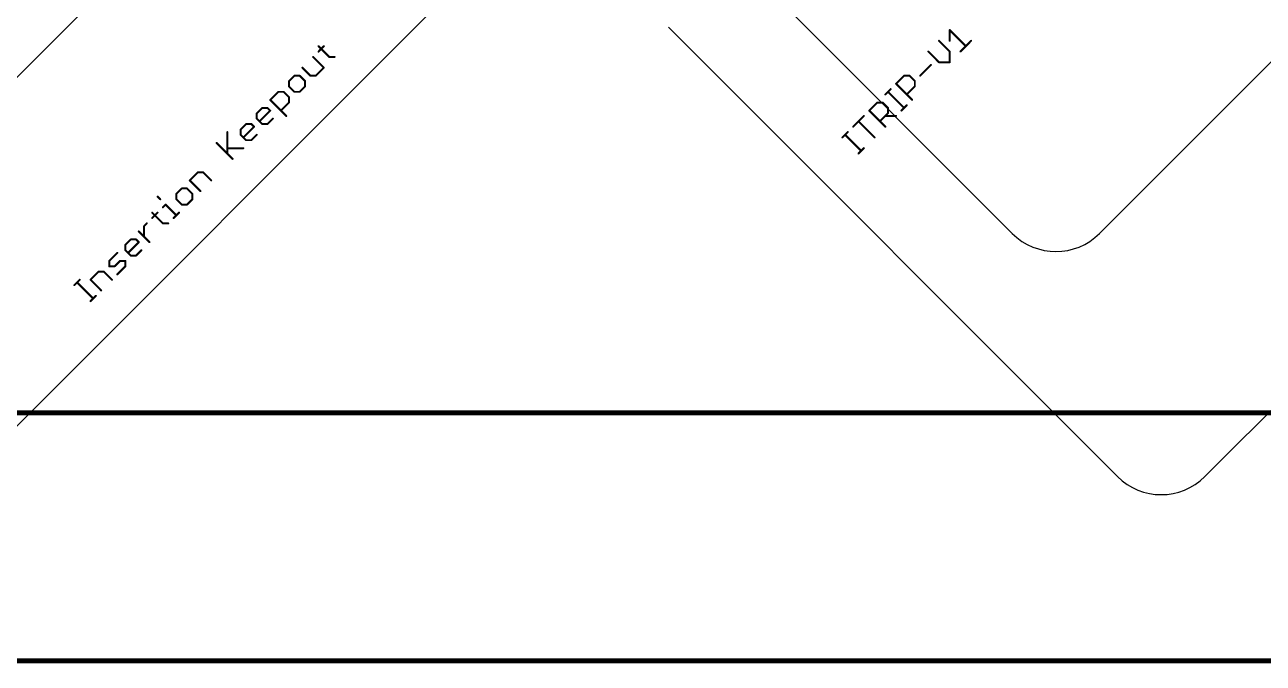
# Model space of a CAD drawing. Extents: x -76 to 580, y -41 to 95.
# Drawn here: x 73 to 136.6, y -41.1 to -8.4 of the extents above; entities that cross this region are included whole.
import ezdxf

# ---------------------------------------------------------------- set-up
doc = ezdxf.new("R2010")
doc.units = 0
for name, color, linetype in [('1', 22, 'CONTINUOUS'), ('16', 175, 'CONTINUOUS'), ('27', 253, 'CONTINUOUS'), ('57', 253, 'CONTINUOUS')]:
    doc.layers.add(name, color=color, linetype=linetype)

msp = doc.modelspace()

# ---------------------------------------------------------------- linework, layer by layer
at = {"layer": '1', "const_width": 0.254}
msp.add_lwpolyline([(-7.0711, -28.2843), (507.7027, -28.2843)], dxfattribs=at)
at = {"layer": '16', "const_width": 0.254}
msp.add_lwpolyline([(-1.4142, -41.0122), (503.46, -41.0122)], dxfattribs=at)
at = {"layer": '27', "const_width": 0.1016}
for points in [[(120.5129, -9.184), (120.5129, -8.6328)], [(120.5129, -8.6328), (121.3398, -9.4597)], [(120.5129, -9.7353), (119.9616, -9.184)], [(121.0642, -9.7353), (121.6154, -9.184)], [(119.4104, -9.7353), (119.9616, -10.2866)], [(120.5129, -10.2866), (120.5129, -9.7353)], [(118.9969, -10.9756), (119.5482, -10.4244)], [(119.9616, -10.2866), (120.5129, -10.2866)], [(117.7566, -11.3891), (118.17, -10.9756)], [(118.5835, -12.216), (117.7566, -11.3891)], [(118.17, -10.9756), (118.4457, -10.9756)], [(118.4457, -10.9756), (118.7213, -11.2513)], [(118.7213, -11.2513), (118.7213, -11.5269)], [(117.2053, -11.9403), (117.481, -11.6647)], [(118.17, -12.6294), (117.3432, -11.8025)], [(118.7213, -11.5269), (118.3079, -11.9403)], [(116.3785, -12.7672), (116.7919, -12.3538)], [(117.2053, -13.5941), (116.3785, -12.7672)], [(116.7919, -12.3538), (117.0675, -12.3538)], [(117.0675, -12.3538), (117.3432, -12.6294)], [(117.3432, -12.6294), (117.3432, -12.905)], [(118.0322, -12.7672), (118.3079, -12.4916)], [(115.5516, -13.5941), (116.1028, -13.0429)], [(116.6541, -14.1454), (115.8272, -13.3185)], [(117.3432, -12.905), (116.9297, -13.3185)], [(117.2053, -13.0429), (117.7566, -13.0429)], [(115.0003, -14.1454), (115.2759, -13.8697)], [(115.965, -14.8345), (115.1381, -14.0076)], [(115.8272, -14.9723), (116.1028, -14.6966)]]:
    msp.add_lwpolyline(points, dxfattribs=at)
at = {"layer": '27', "const_width": 0.0508}
for points in [[(120.5383, -8.6328, 1), (120.4875, -8.6328)], [(120.5308, -8.6148, 1), (120.4949, -8.6507)], [(119.9796, -9.1661, 1), (119.9437, -9.202)], [(120.4875, -9.184, 1), (120.5383, -9.184)], [(121.3218, -9.4776, 1), (121.3577, -9.4417)], [(121.6334, -9.202, 1), (121.5974, -9.1661)], [(119.4283, -9.7173, 1), (119.3924, -9.7533)], [(120.5383, -9.7353, 1), (120.4875, -9.7353)], [(120.4949, -9.7533, 1), (120.5309, -9.7173)], [(121.0462, -9.7173, 1), (121.0821, -9.7533)], [(119.5661, -10.4423, 1), (119.5302, -10.4064)], [(119.9616, -10.2612, 1), (119.9616, -10.312)], [(119.9437, -10.3045, 1), (119.9796, -10.2686)], [(120.4875, -10.2866, 1), (120.5383, -10.2866)], [(120.5129, -10.312, 1), (120.5129, -10.2612)], [(117.7746, -11.3711, 1), (117.7386, -11.407)], [(117.7386, -11.3711, 1), (117.7746, -11.407)], [(118.17, -10.9502, 1), (118.17, -11.001)], [(118.188, -10.9936, 1), (118.1521, -10.9577)], [(118.4636, -10.9577, 1), (118.4277, -10.9936)], [(118.4457, -11.001, 1), (118.4457, -10.9502)], [(118.7467, -11.2513, 1), (118.6959, -11.2513)], [(118.7033, -11.2692, 1), (118.7393, -11.2333)], [(118.979, -10.9577, 1), (119.0149, -10.9936)], [(117.1874, -11.9224, 1), (117.2233, -11.9583)], [(117.3611, -11.7846, 1), (117.3252, -11.8205)], [(117.4989, -11.6827, 1), (117.463, -11.6467)], [(118.2899, -11.9224, 1), (118.3258, -11.9583)], [(118.6959, -11.5269, 1), (118.7467, -11.5269)], [(118.7393, -11.5449, 1), (118.7033, -11.5089)], [(116.3964, -12.7493, 1), (116.3605, -12.7852)], [(116.3605, -12.7493, 1), (116.3964, -12.7852)], [(116.7919, -12.3284, 1), (116.7919, -12.3792)], [(116.8099, -12.3717, 1), (116.7739, -12.3358)], [(117.0855, -12.3358, 1), (117.0496, -12.3717)], [(117.0675, -12.3792, 1), (117.0675, -12.3284)], [(117.3686, -12.6294, 1), (117.3178, -12.6294)], [(117.3252, -12.6474, 1), (117.3611, -12.6115)], [(118.0143, -12.7493, 1), (118.0502, -12.7852)], [(118.1521, -12.6474, 1), (118.188, -12.6115)], [(118.3258, -12.5096, 1), (118.2899, -12.4736)], [(118.5655, -12.2339, 1), (118.6014, -12.198)], [(115.8452, -13.3005, 1), (115.8092, -13.3365)], [(116.1208, -13.0608, 1), (116.0849, -13.0249)], [(116.9118, -13.3005, 1), (116.9477, -13.3365)], [(117.2053, -13.0175, 1), (117.2053, -13.0683)], [(117.3178, -12.905, 1), (117.3686, -12.905)], [(117.3611, -12.923, 1), (117.3252, -12.8871)], [(117.7566, -13.0683, 1), (117.7566, -13.0175)], [(115.1561, -13.9896, 1), (115.1202, -14.0255)], [(115.2939, -13.8877, 1), (115.258, -13.8518)], [(115.5336, -13.5762, 1), (115.5695, -13.6121)], [(117.1874, -13.6121, 1), (117.2233, -13.5762)], [(114.9823, -14.1274, 1), (115.0183, -14.1633)], [(116.6361, -14.1633, 1), (116.672, -14.1274)], [(115.8092, -14.9543, 1), (115.8452, -14.9902)], [(115.9471, -14.8524, 1), (115.983, -14.8165)], [(116.1208, -14.7146, 1), (116.0849, -14.6787)]]:
    msp.add_lwpolyline(points, format="xyb", dxfattribs=at)
at = {"layer": '57'}
for p, q in [((56.3387, 48.3131), (123.726, -19.0742)), ((64.5765, -19.0742), (88.1585, 4.5078)), ((128.2161, -19.0742), (151.7981, 4.5078)), ((100.8511, -0.6894), (69.9859, -31.5546)), ((164.4907, -0.6894), (133.6255, -31.5546)), ((129.1354, -31.5546), (106.066, -8.4853))]:
    msp.add_line(p, q, dxfattribs=at)
at = {"layer": '57', "const_width": 0.1016}
for points in [[(88.0818, -9.4631), (88.633, -10.0144)], [(88.0818, -9.7388), (88.3574, -9.4631)], [(88.3574, -10.5657), (87.8061, -10.0144)], [(88.633, -10.0144), (88.9086, -10.0144)], [(87.2549, -10.5657), (87.6683, -10.9791)], [(87.9439, -10.9791), (88.3574, -10.5657)], [(86.8414, -10.9791), (86.5658, -11.2547)], [(86.5658, -11.2547), (86.5658, -11.5304)], [(87.1171, -10.9791), (86.8414, -10.9791)], [(87.3927, -11.2547), (87.1171, -10.9791)], [(87.3927, -11.5304), (87.3927, -11.2547)], [(87.6683, -10.9791), (87.9439, -10.9791)], [(85.6011, -12.2194), (86.0145, -11.806)], [(86.0145, -11.806), (86.2902, -11.806)], [(86.2902, -11.806), (86.5658, -12.0816)], [(86.5658, -11.5304), (86.8414, -11.806)], [(86.5658, -12.0816), (86.5658, -12.3573)], [(86.8414, -11.806), (87.1171, -11.806)], [(87.1171, -11.806), (87.3927, -11.5304)], [(84.912, -12.9085), (85.1877, -12.6329)], [(85.6011, -12.7707), (85.0498, -13.322)], [(85.1877, -12.6329), (85.4633, -12.6329)], [(85.4633, -12.6329), (85.6011, -12.7707)], [(86.428, -13.0463), (85.6011, -12.2194)], [(86.5658, -12.3573), (86.1524, -12.7707)], [(84.912, -13.1842), (84.912, -12.9085)], [(85.1877, -13.4598), (84.912, -13.1842)], [(85.7389, -13.1842), (85.4633, -13.4598)], [(83.3961, -14.9757), (83.3961, -13.8732)], [(84.0851, -13.7354), (84.3608, -13.4598)], [(84.0851, -14.011), (84.0851, -13.7354)], [(84.3608, -14.2867), (84.0851, -14.011)], [(84.7742, -13.5976), (84.223, -14.1489)], [(84.3608, -13.4598), (84.6364, -13.4598)], [(84.6364, -13.4598), (84.7742, -13.5976)], [(84.912, -14.011), (84.6364, -14.2867)], [(85.4633, -13.4598), (85.1877, -13.4598)], [(82.8448, -14.4245), (83.6717, -15.2514)], [(84.6364, -14.2867), (84.3608, -14.2867)], [(83.3961, -14.7001), (84.223, -14.7001)], [(81.4667, -16.3539), (81.8801, -15.9405)], [(81.8801, -15.9405), (82.1557, -15.9405)], [(82.1557, -15.9405), (82.5692, -16.3539)], [(82.0179, -16.9052), (81.4667, -16.3539)], [(79.8129, -17.1808), (79.9507, -17.3186)], [(81.0532, -16.7673), (80.7776, -17.043)], [(80.7776, -17.043), (80.7776, -17.3186)], [(81.3288, -16.7673), (81.0532, -16.7673)], [(81.6045, -17.043), (81.3288, -16.7673)], [(81.6045, -17.3186), (81.6045, -17.043)], [(80.0885, -17.732), (80.2263, -17.5942)], [(80.2263, -17.5942), (80.7776, -18.1455)], [(80.7776, -17.3186), (81.0532, -17.5942)], [(81.0532, -17.5942), (81.3288, -17.5942)], [(81.3288, -17.5942), (81.6045, -17.3186)], [(79.5373, -18.0077), (80.0885, -18.5589)], [(79.5373, -18.2833), (79.8129, -18.0077)], [(80.6398, -18.2833), (80.9154, -18.0077)], [(79.3995, -19.5236), (78.8482, -18.9724)], [(79.1238, -18.6968), (79.2616, -18.5589)], [(79.1238, -19.248), (79.1238, -18.6968)], [(80.0885, -18.5589), (80.3641, -18.5589)], [(78.1591, -19.6615), (78.4347, -19.3858)], [(78.1591, -19.9371), (78.1591, -19.6615)], [(78.8482, -19.5236), (78.2969, -20.0749)], [(78.4347, -19.3858), (78.7104, -19.3858)], [(78.7104, -19.3858), (78.8482, -19.5236)], [(77.3322, -20.4884), (77.7457, -20.0749)], [(78.4347, -20.2127), (78.1591, -19.9371)], [(78.7104, -20.2127), (78.4347, -20.2127)], [(78.986, -19.9371), (78.7104, -20.2127)], [(76.3675, -21.4531), (76.781, -21.0396)], [(76.781, -21.0396), (77.0566, -21.0396)], [(77.0566, -21.0396), (77.47, -21.4531)], [(77.3322, -20.764), (77.3322, -20.4884)], [(77.6079, -20.764), (77.3322, -20.764)], [(77.8835, -20.4884), (77.6079, -20.764)], [(77.7457, -21.1774), (78.1591, -20.764)], [(78.1591, -20.4884), (77.8835, -20.4884)], [(78.1591, -20.764), (78.1591, -20.4884)], [(75.5406, -21.7287), (75.8163, -21.4531)], [(76.5053, -22.4178), (75.6785, -21.5909)], [(76.9188, -22.0043), (76.3675, -21.4531)], [(76.3675, -22.5556), (76.6432, -22.2799)]]:
    msp.add_lwpolyline(points, dxfattribs=at)
at = {"layer": '57', "const_width": 0.0508}
for points in [[(88.0997, -9.4452, 1), (88.0638, -9.4811)], [(88.3754, -9.4811, 1), (88.3394, -9.4452)], [(87.8241, -9.9964, 1), (87.7882, -10.0324)], [(88.0638, -9.7208, 1), (88.0997, -9.7567)], [(88.633, -9.989, 1), (88.633, -10.0398)], [(88.6151, -10.0324, 1), (88.651, -9.9964)], [(88.9086, -10.0398, 1), (88.9086, -9.989)], [(87.2728, -10.5477, 1), (87.2369, -10.5836)], [(88.3754, -10.5836, 1), (88.3394, -10.5477)], [(88.3394, -10.5836, 1), (88.3754, -10.5477)], [(86.5912, -11.2547, 1), (86.5404, -11.2547)], [(86.5478, -11.2368, 1), (86.5838, -11.2727)], [(86.8414, -10.9537, 1), (86.8414, -11.0045)], [(86.8594, -10.9971, 1), (86.8235, -10.9611)], [(87.135, -10.9611, 1), (87.0991, -10.9971)], [(87.1171, -11.0045, 1), (87.1171, -10.9537)], [(87.4181, -11.2547, 1), (87.3673, -11.2547)], [(87.3747, -11.2727, 1), (87.4107, -11.2368)], [(87.6683, -10.9537, 1), (87.6683, -11.0045)], [(87.6504, -10.9971, 1), (87.6863, -10.9611)], [(87.926, -10.9611, 1), (87.9619, -10.9971)], [(87.9439, -11.0045, 1), (87.9439, -10.9537)], [(86.0145, -11.7806, 1), (86.0145, -11.8314)], [(86.0325, -11.824, 1), (85.9966, -11.788)], [(86.3081, -11.788, 1), (86.2722, -11.824)], [(86.2902, -11.8314, 1), (86.2902, -11.7806)], [(86.5838, -11.5124, 1), (86.5478, -11.5483)], [(86.5404, -11.5304, 1), (86.5912, -11.5304)], [(86.5912, -12.0816, 1), (86.5404, -12.0816)], [(86.5478, -12.0996, 1), (86.5838, -12.0637)], [(86.8414, -11.7806, 1), (86.8414, -11.8314)], [(86.8235, -11.824, 1), (86.8594, -11.788)], [(87.0991, -11.788, 1), (87.135, -11.824)], [(87.1171, -11.8314, 1), (87.1171, -11.7806)], [(87.3673, -11.5304, 1), (87.4181, -11.5304)], [(87.4106, -11.5483, 1), (87.3747, -11.5124)], [(85.1877, -12.6075, 1), (85.1877, -12.6583)], [(85.2056, -12.6509, 1), (85.1697, -12.6149)], [(85.4812, -12.6149, 1), (85.4453, -12.6509)], [(85.4633, -12.6583, 1), (85.4633, -12.6075)], [(85.6191, -12.2015, 1), (85.5831, -12.2374)], [(85.5831, -12.2015, 1), (85.6191, -12.2374)], [(85.6191, -12.7887, 1), (85.5831, -12.7527)], [(86.5404, -12.3573, 1), (86.5912, -12.3573)], [(86.5838, -12.3752, 1), (86.5478, -12.3393)], [(84.9374, -12.9085, 1), (84.8866, -12.9085)], [(84.8866, -13.1842, 1), (84.9374, -13.1841)], [(84.8941, -12.8906, 1), (84.93, -12.9265)], [(84.93, -13.1662, 1), (84.8941, -13.2021)], [(85.0319, -13.304, 1), (85.0678, -13.3399)], [(85.5831, -12.7887, 1), (85.6191, -12.7527)], [(85.7569, -13.2021, 1), (85.721, -13.1662)], [(86.1344, -12.7527, 1), (86.1703, -12.7887)], [(86.41, -13.0643, 1), (86.4459, -13.0284)], [(83.4215, -13.8732, 1), (83.3707, -13.8732)], [(84.1105, -13.7354, 1), (84.0597, -13.7354)], [(84.0597, -14.011, 1), (84.1105, -14.011)], [(84.0672, -13.7175, 1), (84.1031, -13.7534)], [(84.1031, -13.9931, 1), (84.0672, -14.029)], [(84.3608, -13.4344, 1), (84.3608, -13.4852)], [(84.3787, -13.4777, 1), (84.3428, -13.4418)], [(84.6544, -13.4418, 1), (84.6184, -13.4777)], [(84.6364, -13.4852, 1), (84.6364, -13.4344)], [(84.7922, -13.6156, 1), (84.7563, -13.5796)], [(84.7563, -13.6156, 1), (84.7922, -13.5796)], [(84.93, -14.029, 1), (84.8941, -13.9931)], [(85.1877, -13.4344, 1), (85.1877, -13.4852)], [(85.1697, -13.4777, 1), (85.2056, -13.4418)], [(85.4453, -13.4418, 1), (85.4812, -13.4777)], [(85.4633, -13.4852, 1), (85.4633, -13.4344)], [(82.8628, -14.4065, 1), (82.8268, -14.4424)], [(84.205, -14.1309, 1), (84.2409, -14.1668)], [(84.3608, -14.2613, 1), (84.3608, -14.3121)], [(84.3428, -14.3046, 1), (84.3787, -14.2687)], [(84.6184, -14.2687, 1), (84.6544, -14.3046)], [(84.6364, -14.3121, 1), (84.6364, -14.2613)], [(83.3961, -14.6747, 1), (83.3961, -14.7255)], [(83.3707, -14.9757, 1), (83.4215, -14.9757)], [(83.6537, -15.2693, 1), (83.6897, -15.2334)], [(84.223, -14.7255, 1), (84.223, -14.6747)], [(81.8801, -15.9151, 1), (81.8801, -15.9659)], [(81.8981, -15.9584, 1), (81.8621, -15.9225)], [(82.1737, -15.9225, 1), (82.1378, -15.9584)], [(82.1557, -15.9659, 1), (82.1557, -15.9151)], [(81.4846, -16.3359, 1), (81.4487, -16.3719)], [(81.4487, -16.3359, 1), (81.4846, -16.3719)], [(82.5512, -16.3719, 1), (82.5871, -16.3359)], [(79.8308, -17.1628, 1), (79.7949, -17.1987)], [(80.803, -17.043, 1), (80.7522, -17.043)], [(80.7596, -17.025, 1), (80.7955, -17.0609)], [(81.0532, -16.7419, 1), (81.0532, -16.7927)], [(81.0712, -16.7853, 1), (81.0353, -16.7494)], [(81.3468, -16.7494, 1), (81.3109, -16.7853)], [(81.3288, -16.7927, 1), (81.3288, -16.7419)], [(81.6299, -17.043, 1), (81.5791, -17.043)], [(81.5865, -17.0609, 1), (81.6224, -17.025)], [(82, -16.9231, 1), (82.0359, -16.8872)], [(79.9327, -17.3366, 1), (79.9687, -17.3006)], [(80.0706, -17.7141, 1), (80.1065, -17.75)], [(80.2443, -17.5763, 1), (80.2084, -17.6122)], [(80.2443, -17.6122, 1), (80.2084, -17.5763)], [(80.7956, -17.3006, 1), (80.7596, -17.3366)], [(80.7522, -17.3186, 1), (80.803, -17.3186)], [(81.0532, -17.5688, 1), (81.0532, -17.6196)], [(81.0353, -17.6122, 1), (81.0712, -17.5763)], [(81.3109, -17.5763, 1), (81.3468, -17.6122)], [(81.3288, -17.6196, 1), (81.3288, -17.5688)], [(81.5791, -17.3186, 1), (81.6299, -17.3186)], [(81.6224, -17.3366, 1), (81.5865, -17.3006)], [(79.5193, -18.2653, 1), (79.5552, -18.3013)], [(79.5552, -17.9897, 1), (79.5193, -18.0256)], [(79.8309, -18.0256, 1), (79.7949, -17.9897)], [(80.6218, -18.2653, 1), (80.6577, -18.3013)], [(80.7596, -18.1635, 1), (80.7956, -18.1275)], [(80.9334, -18.0256, 1), (80.8974, -17.9897)], [(78.8662, -18.9544, 1), (78.8302, -18.9903)], [(79.1492, -18.6968, 1), (79.0984, -18.6968)], [(79.1059, -18.6788, 1), (79.1418, -18.7147)], [(79.2796, -18.5769, 1), (79.2437, -18.541)], [(80.0885, -18.5335, 1), (80.0885, -18.5843)], [(80.0706, -18.5769, 1), (80.1065, -18.541)], [(80.3641, -18.5843, 1), (80.3641, -18.5335)], [(78.1845, -19.6615, 1), (78.1337, -19.6615)], [(78.1412, -19.6435, 1), (78.1771, -19.6794)], [(78.4347, -19.3604, 1), (78.4347, -19.4112)], [(78.4527, -19.4038, 1), (78.4168, -19.3679)], [(78.7283, -19.3679, 1), (78.6924, -19.4038)], [(78.7104, -19.4112, 1), (78.7104, -19.3604)], [(78.8662, -19.5416, 1), (78.8302, -19.5057)], [(78.8302, -19.5416, 1), (78.8662, -19.5057)], [(79.0984, -19.248, 1), (79.1492, -19.248)], [(79.3815, -19.5416, 1), (79.4174, -19.5057)], [(77.7636, -20.0929, 1), (77.7277, -20.0569)], [(78.1337, -19.9371, 1), (78.1845, -19.9371)], [(78.1771, -19.9191, 1), (78.1412, -19.955)], [(78.279, -20.0569, 1), (78.3149, -20.0929)], [(78.4347, -20.1873, 1), (78.4347, -20.2381)], [(78.4168, -20.2307, 1), (78.4527, -20.1948)], [(78.6924, -20.1948, 1), (78.7283, -20.2307)], [(78.7104, -20.2381, 1), (78.7104, -20.1873)], [(79.004, -19.955, 1), (78.968, -19.9191)], [(76.781, -21.0142, 1), (76.781, -21.065)], [(76.7989, -21.0576, 1), (76.763, -21.0216)], [(77.0746, -21.0216, 1), (77.0386, -21.0576)], [(77.0566, -21.065, 1), (77.0566, -21.0142)], [(77.3576, -20.4883, 1), (77.3068, -20.4884)], [(77.3322, -20.7386, 1), (77.3322, -20.7894)], [(77.3068, -20.764, 1), (77.3576, -20.764)], [(77.3143, -20.4704, 1), (77.3502, -20.5063)], [(77.5899, -20.746, 1), (77.6258, -20.7819)], [(77.6079, -20.7894, 1), (77.6079, -20.7386)], [(77.8835, -20.4629, 1), (77.8835, -20.5138)], [(77.9014, -20.5063, 1), (77.8655, -20.4704)], [(78.1845, -20.4884, 1), (78.1337, -20.4883)], [(78.1337, -20.764, 1), (78.1845, -20.764)], [(78.1771, -20.7819, 1), (78.1412, -20.746)], [(78.1591, -20.5138, 1), (78.1591, -20.4629)], [(75.6964, -21.5729, 1), (75.6605, -21.6088)], [(75.8342, -21.471, 1), (75.7983, -21.4351)], [(76.3855, -21.4351, 1), (76.3496, -21.471)], [(76.3496, -21.4351, 1), (76.3855, -21.471)], [(77.4521, -21.471, 1), (77.488, -21.4351)], [(77.7277, -21.1595, 1), (77.7636, -21.1954)], [(75.5227, -21.7107, 1), (75.5586, -21.7466)], [(76.6611, -22.2979, 1), (76.6252, -22.262)], [(76.9008, -22.0223, 1), (76.9367, -21.9864)], [(76.3496, -22.5376, 1), (76.3855, -22.5735)], [(76.4874, -22.4357, 1), (76.5233, -22.3998)]]:
    msp.add_lwpolyline(points, format="xyb", dxfattribs=at)
at = {"layer": '57'}
for centre in [(125.9711, -16.8291), (131.3804, -29.3096)]:
    msp.add_arc(centre, 3.175, 225, 315, dxfattribs=at)

doc.saveas('drawing.dxf')
